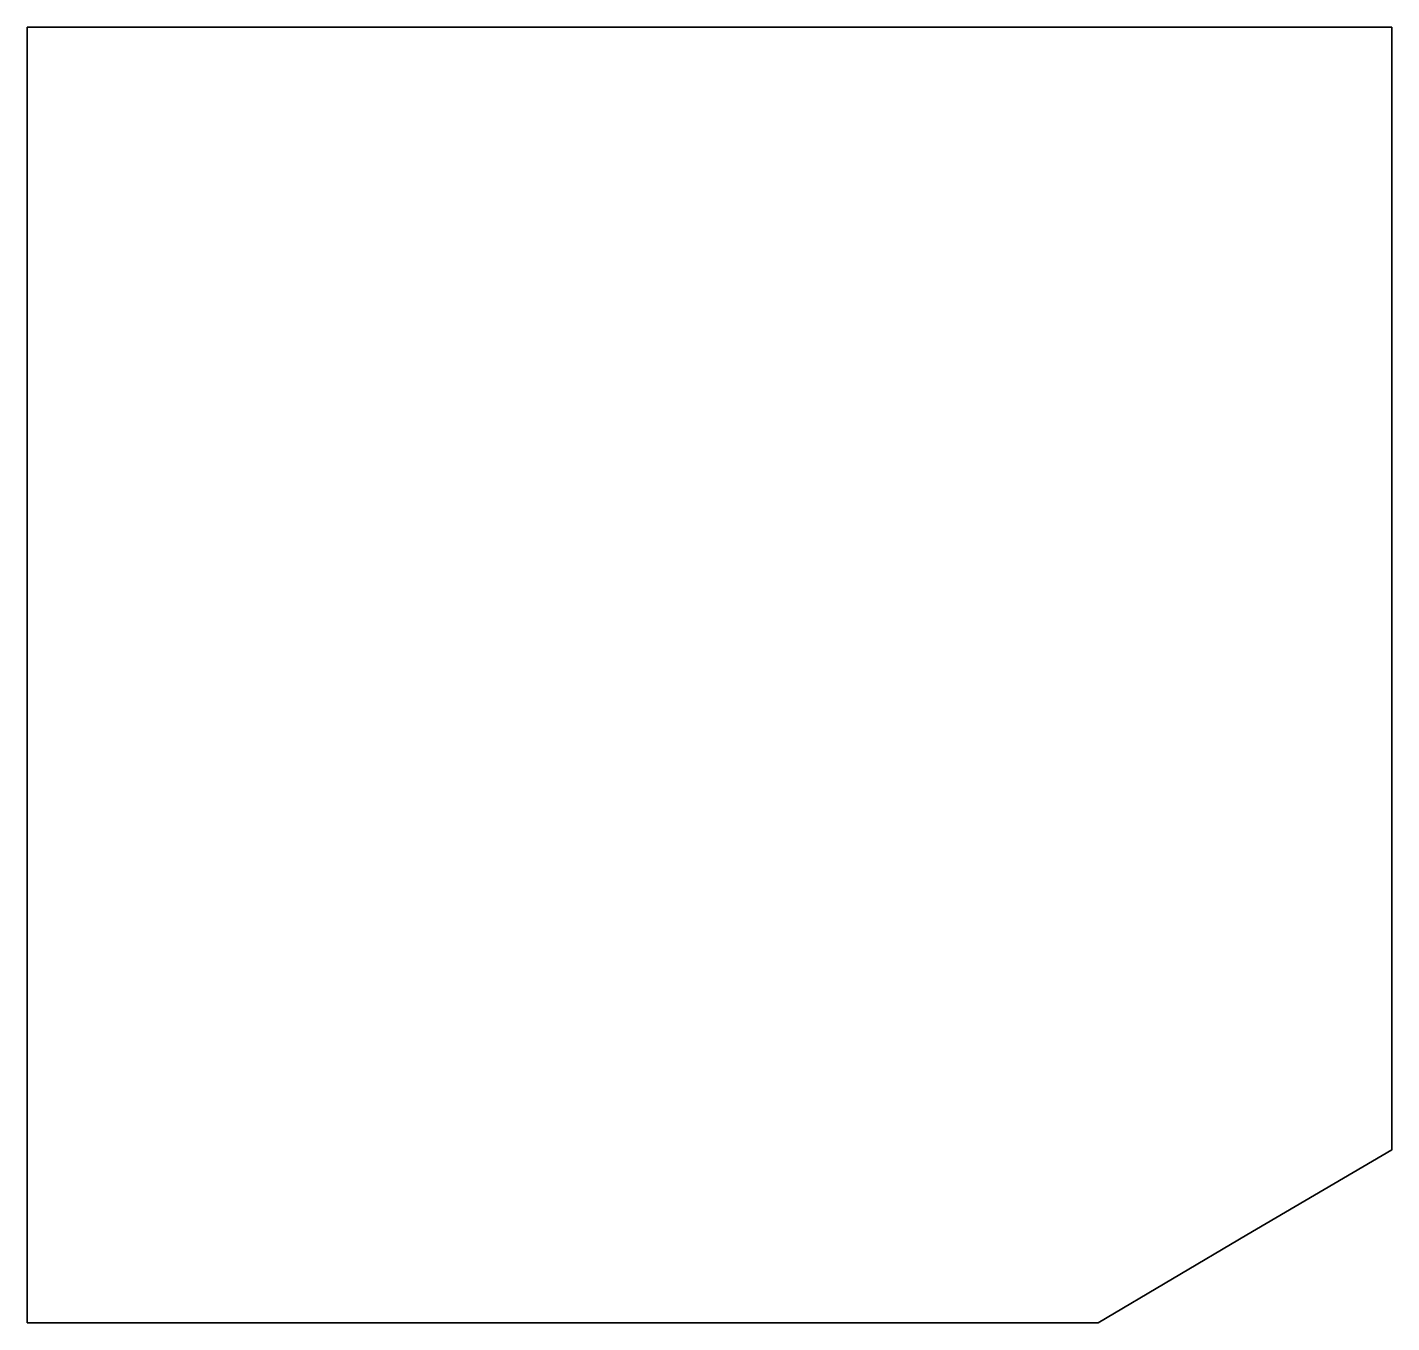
# Model space of a CAD drawing. Extents: x 0 to 3950, y -3750 to 0.
import ezdxf

# ---------------------------------------------------------------- set-up
doc = ezdxf.new("R2010")
doc.units = 0
doc.linetypes.add('Solid', pattern=[0])

msp = doc.modelspace()

# ---------------------------------------------------------------- linework, layer by layer
at = {"color": 0, "linetype": 'Solid', "lineweight": 35}
msp.add_lwpolyline([(950, 0), (3450, 0), (3950, 0), (3950, -3250), (3531, -3496), (3100, -3750), (0, -3750), (0, -3450), (0, 0), (950, 0)], close=True, dxfattribs=at)

doc.saveas('drawing.dxf')
